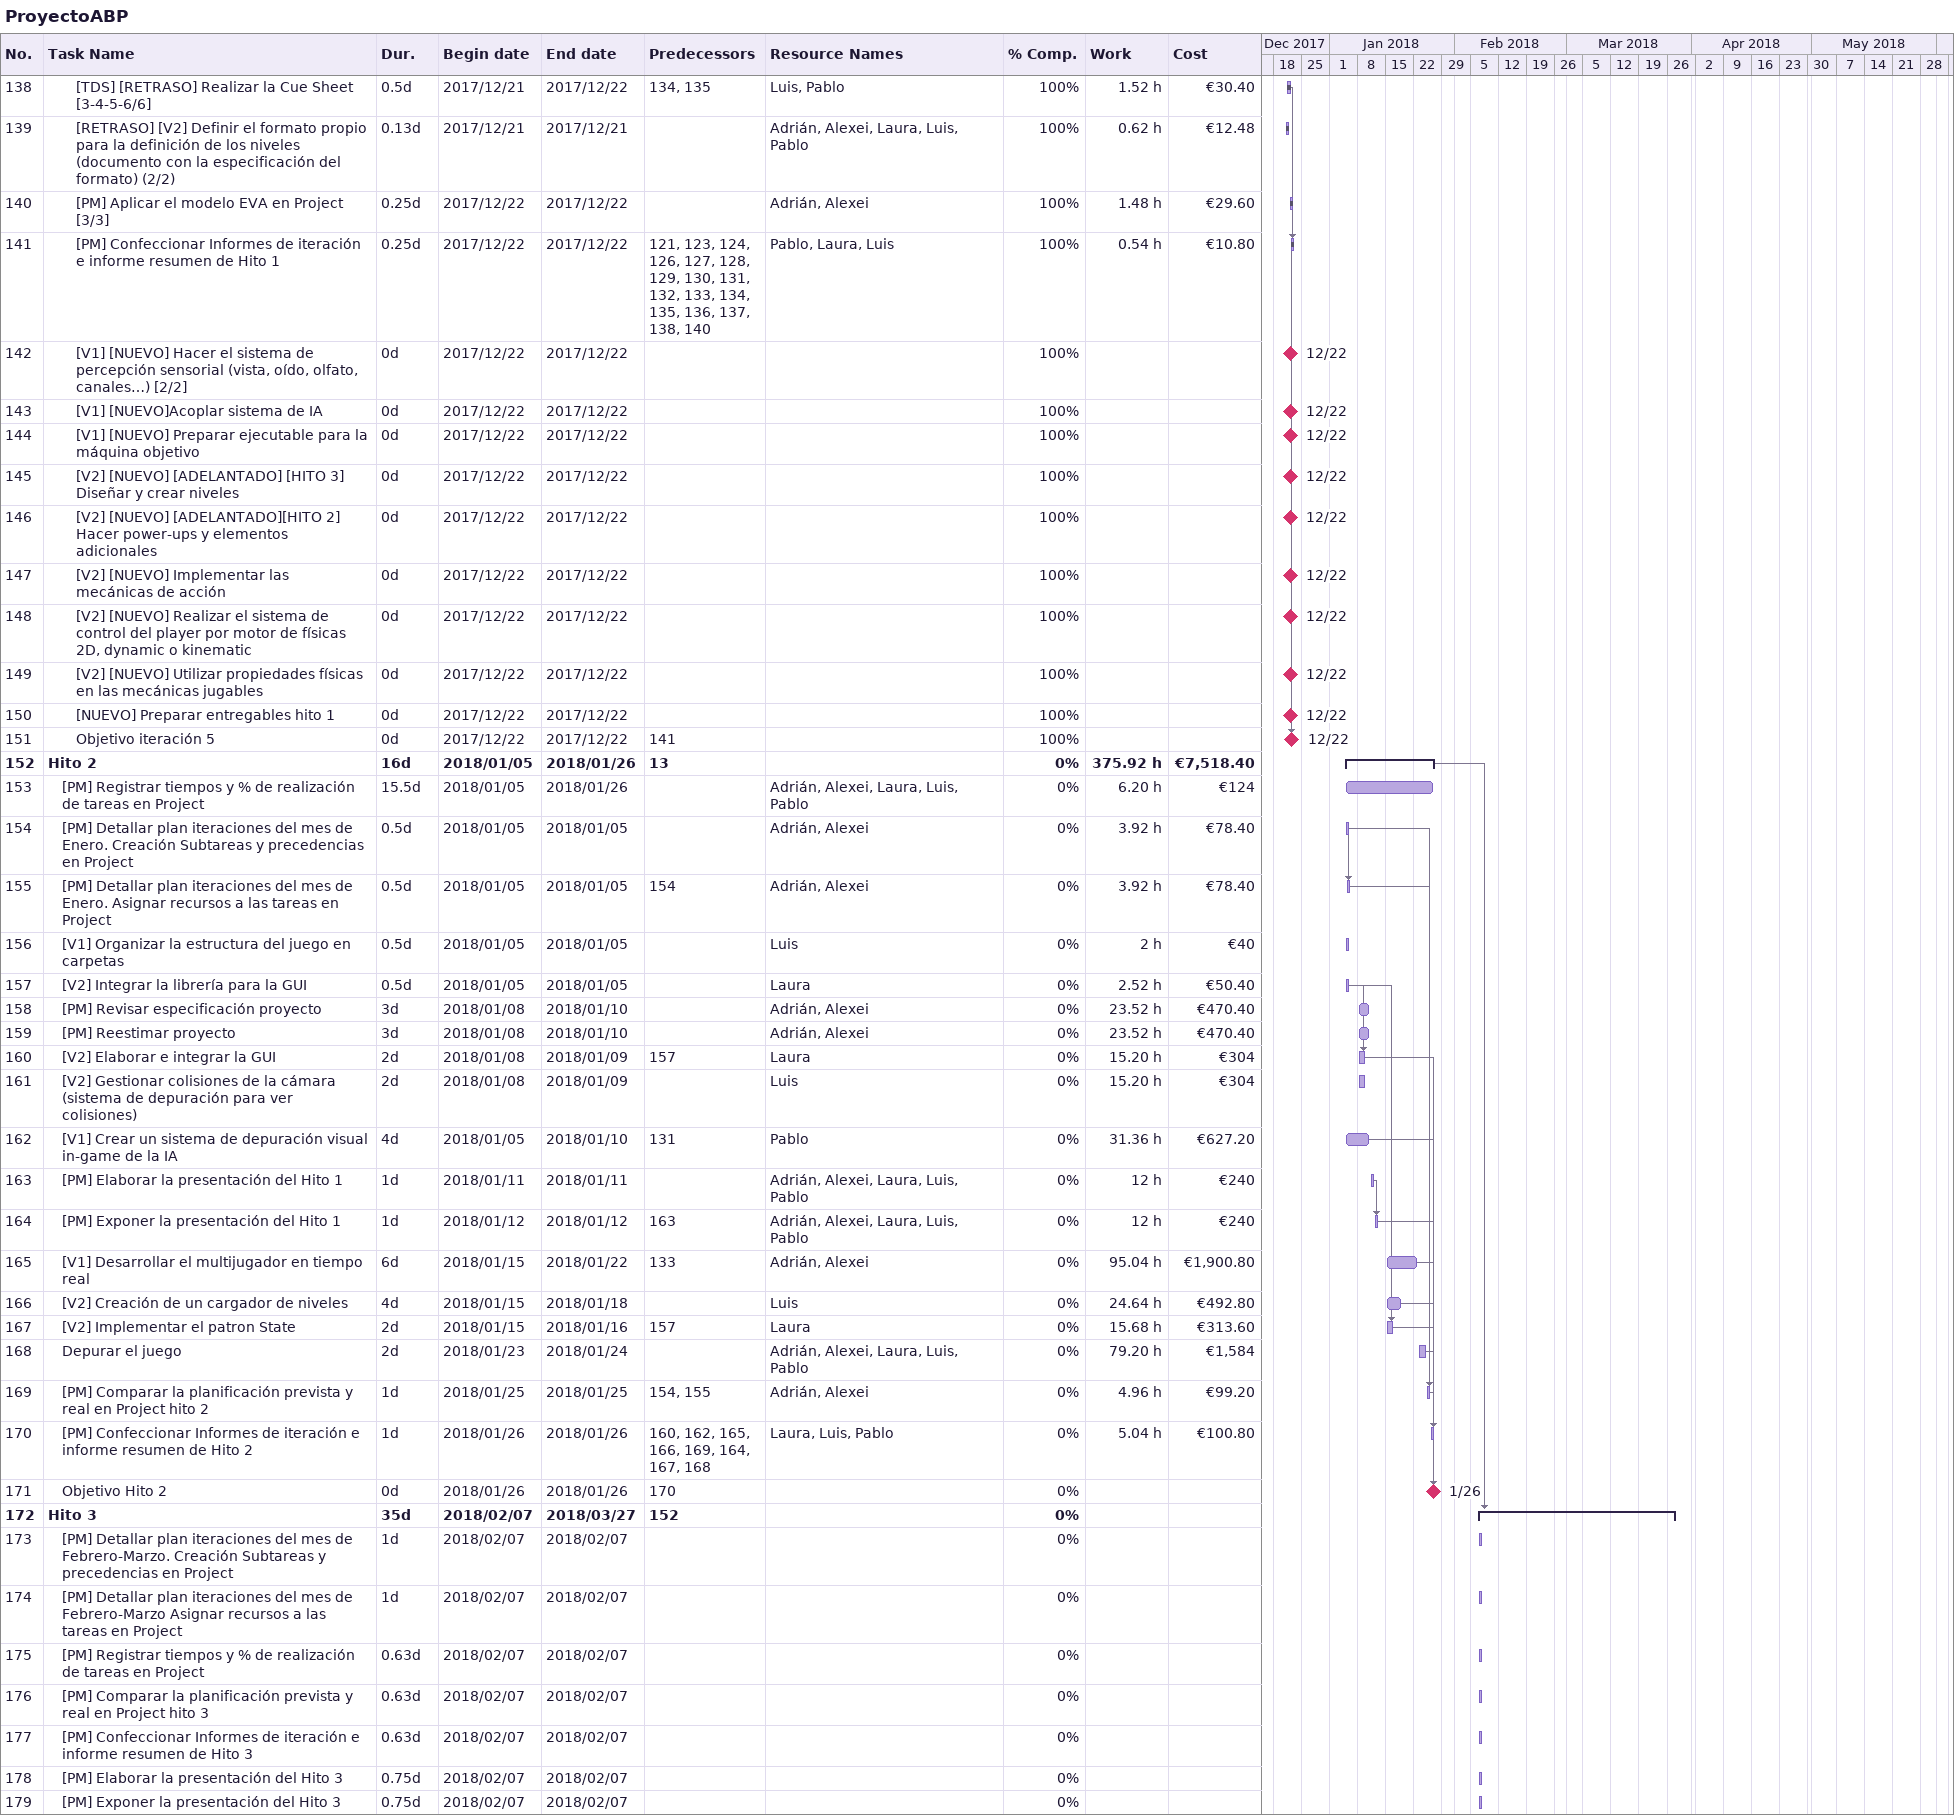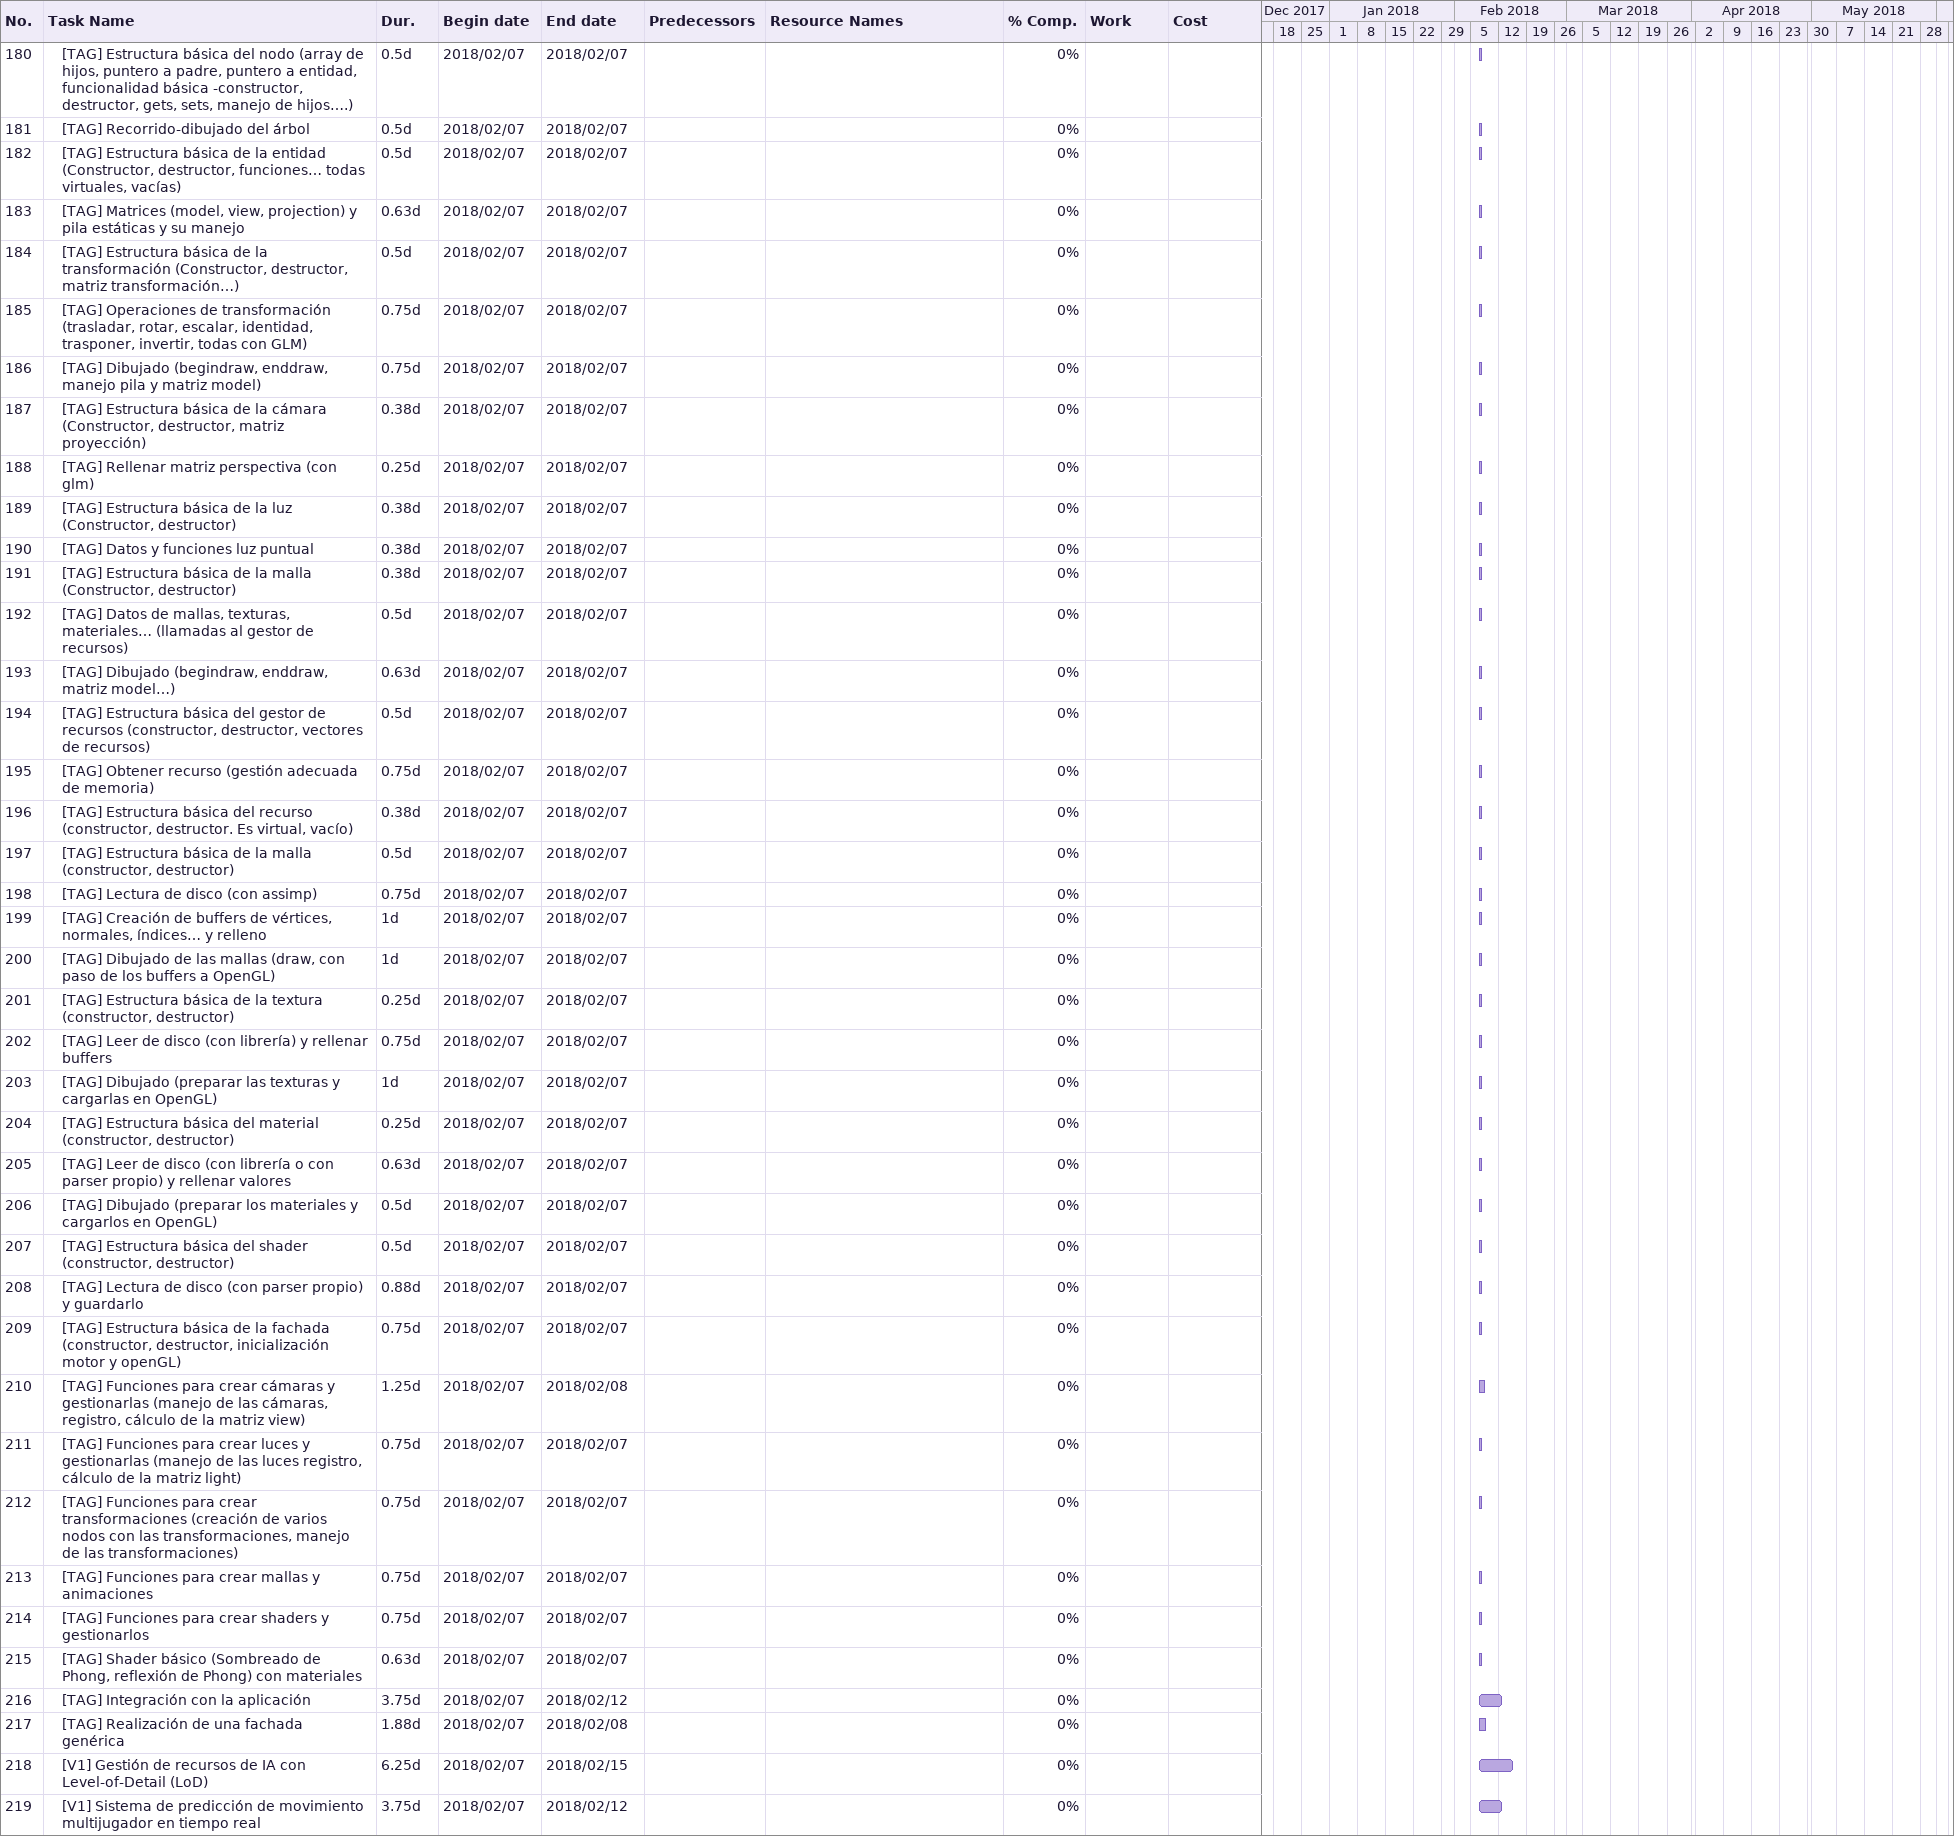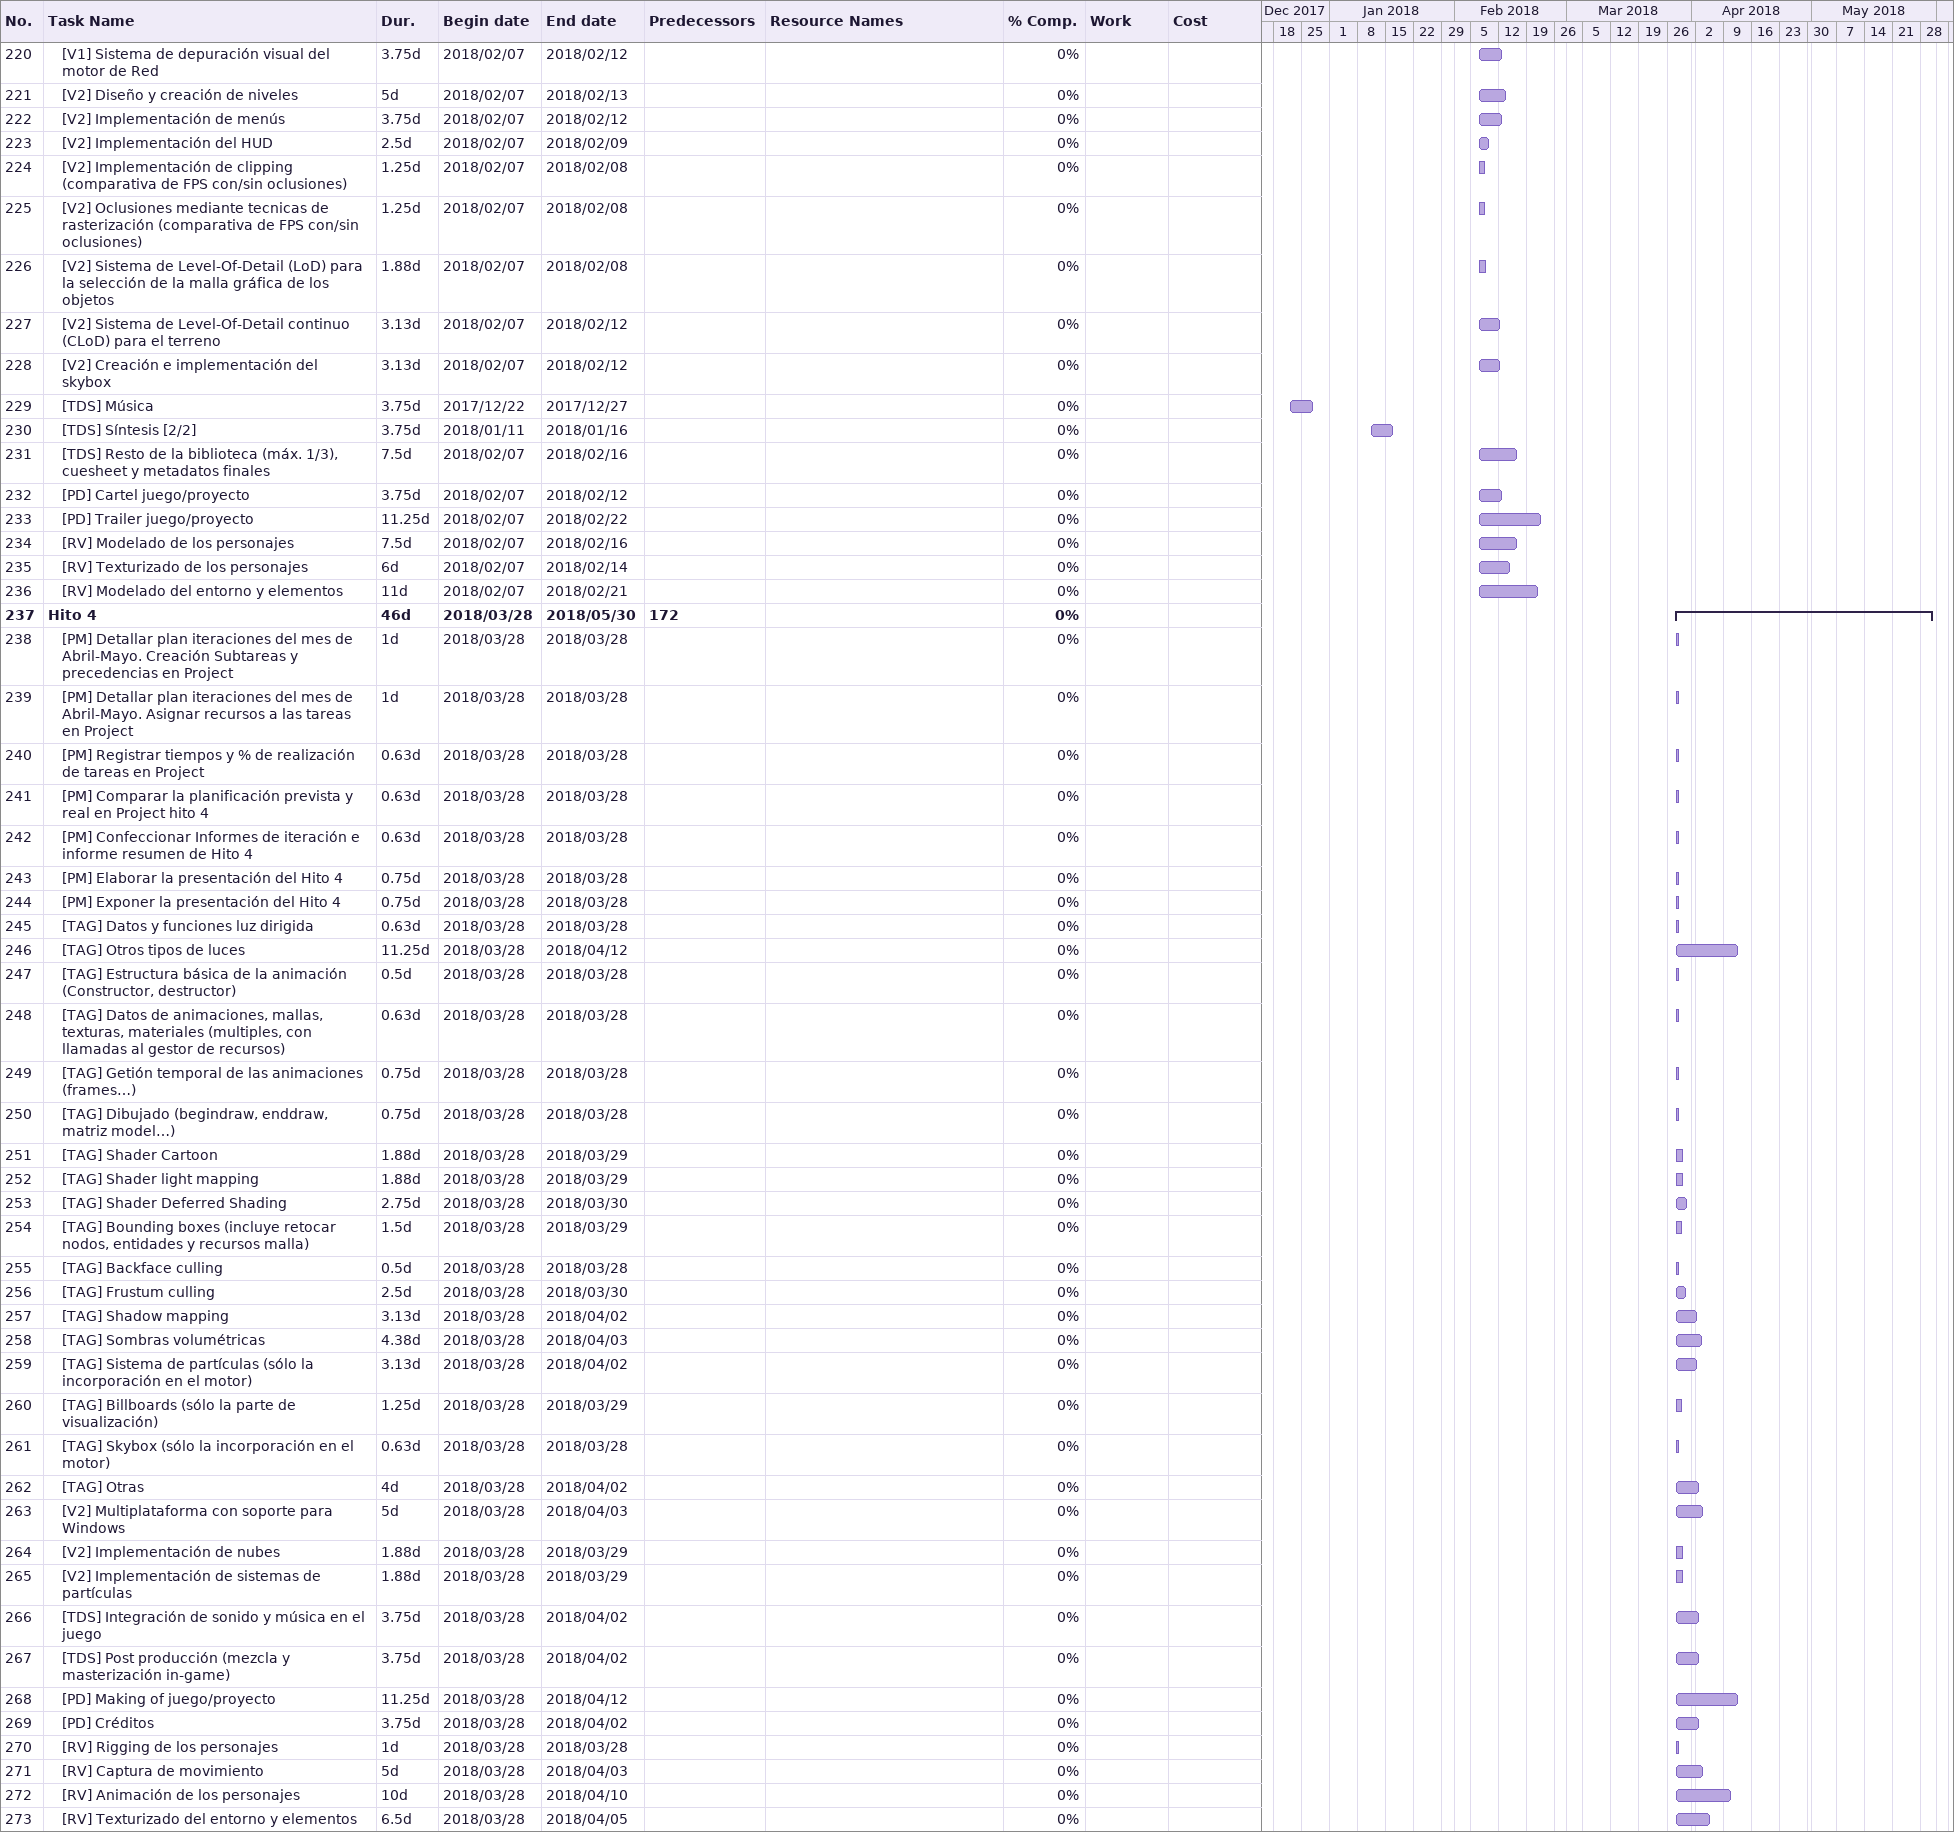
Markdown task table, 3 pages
ProyectoABP

| ID | Level | Task | Duration | Start | Finish | Predecessors | Resources | % complete | Work (h) | Cost (€) |
|---|---|---|---|---|---|---|---|---|---|---|
| 138 | 3 | [TDS] [RETRASO] Realizar la Cue Sheet [3-4-5-6/6] | 0.5d | 2017-12-21 | 2017-12-22 | 134, 135 | Luis, Pablo | 100 | 1.52 | 30.40 |
| 139 | 3 | [RETRASO] [V2] Definir el formato propio para la definición de los niveles (documento con la especificación del formato) (2/2) | 0.13d | 2017-12-21 | 2017-12-21 |  | Adrián, Alexei, Laura, Luis, Pablo | 100 | 0.62 | 12.48 |
| 140 | 3 | [PM] Aplicar el modelo EVA en Project [3/3] | 0.25d | 2017-12-22 | 2017-12-22 |  | Adrián, Alexei | 100 | 1.48 | 29.60 |
| 141 | 3 | [PM] Confeccionar Informes de iteración e informe resumen de Hito 1 | 0.25d | 2017-12-22 | 2017-12-22 | 121, 123, 124, 126, 127, 128, 129, 130, 131, 132, 133, 134, 135, 136, 137, 138, 140 | Pablo, Laura, Luis | 100 | 0.54 | 10.80 |
| 142 | 3 | [V1] [NUEVO] Hacer el sistema de percepción sensorial (vista, oído, olfato, canales…) [2/2] | 0d | 2017-12-22 | 2017-12-22 |  |  | 100 |  |  |
| 143 | 3 | [V1] [NUEVO]Acoplar sistema de IA | 0d | 2017-12-22 | 2017-12-22 |  |  | 100 |  |  |
| 144 | 3 | [V1] [NUEVO] Preparar ejecutable para la máquina objetivo | 0d | 2017-12-22 | 2017-12-22 |  |  | 100 |  |  |
| 145 | 3 | [V2] [NUEVO] [ADELANTADO] [HITO 3] Diseñar y crear niveles | 0d | 2017-12-22 | 2017-12-22 |  |  | 100 |  |  |
| 146 | 3 | [V2] [NUEVO] [ADELANTADO][HITO 2] Hacer power-ups y elementos adicionales | 0d | 2017-12-22 | 2017-12-22 |  |  | 100 |  |  |
| 147 | 3 | [V2] [NUEVO] Implementar las mecánicas de acción | 0d | 2017-12-22 | 2017-12-22 |  |  | 100 |  |  |
| 148 | 3 | [V2] [NUEVO] Realizar el sistema de control del player por motor de físicas 2D, dynamic o kinematic | 0d | 2017-12-22 | 2017-12-22 |  |  | 100 |  |  |
| 149 | 3 | [V2] [NUEVO] Utilizar propiedades físicas en las mecánicas jugables | 0d | 2017-12-22 | 2017-12-22 |  |  | 100 |  |  |
| 150 | 3 | [NUEVO] Preparar entregables hito 1 | 0d | 2017-12-22 | 2017-12-22 |  |  | 100 |  |  |
| 151 | 3 | Objetivo iteración 5 | 0d | 2017-12-22 | 2017-12-22 | 141 |  | 100 |  |  |
| 152 | 1 | **Hito 2** | 16d | 2018-01-05 | 2018-01-26 | 13 |  | 0 | 375.92 | 7518.40 |
| 153 | 2 | [PM] Registrar tiempos y % de realización de tareas en Project | 15.5d | 2018-01-05 | 2018-01-26 |  | Adrián, Alexei, Laura, Luis, Pablo | 0 | 6.20 | 124 |
| 154 | 2 | [PM] Detallar plan iteraciones del mes de Enero. Creación Subtareas y precedencias en Project | 0.5d | 2018-01-05 | 2018-01-05 |  | Adrián, Alexei | 0 | 3.92 | 78.40 |
| 155 | 2 | [PM] Detallar plan iteraciones del mes de Enero. Asignar recursos a las tareas en Project | 0.5d | 2018-01-05 | 2018-01-05 | 154 | Adrián, Alexei | 0 | 3.92 | 78.40 |
| 156 | 2 | [V1] Organizar la estructura del juego en carpetas | 0.5d | 2018-01-05 | 2018-01-05 |  | Luis | 0 | 2 | 40 |
| 157 | 2 | [V2] Integrar la librería para la GUI | 0.5d | 2018-01-05 | 2018-01-05 |  | Laura | 0 | 2.52 | 50.40 |
| 158 | 2 | [PM] Revisar especificación proyecto | 3d | 2018-01-08 | 2018-01-10 |  | Adrián, Alexei | 0 | 23.52 | 470.40 |
| 159 | 2 | [PM] Reestimar proyecto | 3d | 2018-01-08 | 2018-01-10 |  | Adrián, Alexei | 0 | 23.52 | 470.40 |
| 160 | 2 | [V2] Elaborar e integrar la GUI | 2d | 2018-01-08 | 2018-01-09 | 157 | Laura | 0 | 15.20 | 304 |
| 161 | 2 | [V2] Gestionar colisiones de la cámara (sistema de depuración para ver colisiones) | 2d | 2018-01-08 | 2018-01-09 |  | Luis | 0 | 15.20 | 304 |
| 162 | 2 | [V1] Crear un sistema de depuración visual in-game de la IA | 4d | 2018-01-05 | 2018-01-10 | 131 | Pablo | 0 | 31.36 | 627.20 |
| 163 | 2 | [PM] Elaborar la presentación del Hito 1 | 1d | 2018-01-11 | 2018-01-11 |  | Adrián, Alexei, Laura, Luis, Pablo | 0 | 12 | 240 |
| 164 | 2 | [PM] Exponer la presentación del Hito 1 | 1d | 2018-01-12 | 2018-01-12 | 163 | Adrián, Alexei, Laura, Luis, Pablo | 0 | 12 | 240 |
| 165 | 2 | [V1] Desarrollar el multijugador en tiempo real | 6d | 2018-01-15 | 2018-01-22 | 133 | Adrián, Alexei | 0 | 95.04 | 1900.80 |
| 166 | 2 | [V2] Creación de un cargador de niveles | 4d | 2018-01-15 | 2018-01-18 |  | Luis | 0 | 24.64 | 492.80 |
| 167 | 2 | [V2] Implementar el patron State | 2d | 2018-01-15 | 2018-01-16 | 157 | Laura | 0 | 15.68 | 313.60 |
| 168 | 2 | Depurar el juego | 2d | 2018-01-23 | 2018-01-24 |  | Adrián, Alexei, Laura, Luis, Pablo | 0 | 79.20 | 1584 |
| 169 | 2 | [PM] Comparar la planificación prevista y real en Project hito 2 | 1d | 2018-01-25 | 2018-01-25 | 154, 155 | Adrián, Alexei | 0 | 4.96 | 99.20 |
| 170 | 2 | [PM] Confeccionar Informes de iteración e informe resumen de Hito 2 | 1d | 2018-01-26 | 2018-01-26 | 160, 162, 165, 166, 169, 164, 167, 168 | Laura, Luis, Pablo | 0 | 5.04 | 100.80 |
| 171 | 2 | Objetivo Hito 2 | 0d | 2018-01-26 | 2018-01-26 | 170 |  | 0 |  |  |
| 172 | 1 | **Hito 3** | 35d | 2018-02-07 | 2018-03-27 | 152 |  | 0 |  |  |
| 173 | 2 | [PM] Detallar plan iteraciones del mes de Febrero-Marzo. Creación Subtareas y precedencias en Project | 1d | 2018-02-07 | 2018-02-07 |  |  | 0 |  |  |
| 174 | 2 | [PM] Detallar plan iteraciones del mes de Febrero-Marzo Asignar recursos a las tareas en Project | 1d | 2018-02-07 | 2018-02-07 |  |  | 0 |  |  |
| 175 | 2 | [PM] Registrar tiempos y % de realización de tareas en Project | 0.63d | 2018-02-07 | 2018-02-07 |  |  | 0 |  |  |
| 176 | 2 | [PM] Comparar la planificación prevista y real en Project hito 3 | 0.63d | 2018-02-07 | 2018-02-07 |  |  | 0 |  |  |
| 177 | 2 | [PM] Confeccionar Informes de iteración e informe resumen de Hito 3 | 0.63d | 2018-02-07 | 2018-02-07 |  |  | 0 |  |  |
| 178 | 2 | [PM] Elaborar la presentación del Hito 3 | 0.75d | 2018-02-07 | 2018-02-07 |  |  | 0 |  |  |
| 179 | 2 | [PM] Exponer la presentación del Hito 3 | 0.75d | 2018-02-07 | 2018-02-07 |  |  | 0 |  |  |
| 180 | 2 | [TAG] Estructura básica del nodo (array de hijos, puntero a padre, puntero a entidad, funcionalidad básica -constructor, destructor, gets, sets, manejo de hijos….) | 0.5d | 2018-02-07 | 2018-02-07 |  |  | 0 |  |  |
| 181 | 2 | [TAG] Recorrido-dibujado del árbol | 0.5d | 2018-02-07 | 2018-02-07 |  |  | 0 |  |  |
| 182 | 2 | [TAG] Estructura básica de la entidad (Constructor, destructor, funciones… todas virtuales, vacías) | 0.5d | 2018-02-07 | 2018-02-07 |  |  | 0 |  |  |
| 183 | 2 | [TAG] Matrices (model, view, projection) y pila estáticas y su manejo | 0.63d | 2018-02-07 | 2018-02-07 |  |  | 0 |  |  |
| 184 | 2 | [TAG] Estructura básica de la transformación (Constructor, destructor, matriz transformación…) | 0.5d | 2018-02-07 | 2018-02-07 |  |  | 0 |  |  |
| 185 | 2 | [TAG] Operaciones de transformación (trasladar, rotar, escalar, identidad, trasponer, invertir, todas con GLM) | 0.75d | 2018-02-07 | 2018-02-07 |  |  | 0 |  |  |
| 186 | 2 | [TAG] Dibujado (begindraw, enddraw, manejo pila y matriz model) | 0.75d | 2018-02-07 | 2018-02-07 |  |  | 0 |  |  |
| 187 | 2 | [TAG] Estructura básica de la cámara (Constructor, destructor, matriz proyección) | 0.38d | 2018-02-07 | 2018-02-07 |  |  | 0 |  |  |
| 188 | 2 | [TAG] Rellenar matriz perspectiva (con glm) | 0.25d | 2018-02-07 | 2018-02-07 |  |  | 0 |  |  |
| 189 | 2 | [TAG] Estructura básica de la luz (Constructor, destructor) | 0.38d | 2018-02-07 | 2018-02-07 |  |  | 0 |  |  |
| 190 | 2 | [TAG] Datos y funciones luz puntual | 0.38d | 2018-02-07 | 2018-02-07 |  |  | 0 |  |  |
| 191 | 2 | [TAG] Estructura básica de la malla (Constructor, destructor) | 0.38d | 2018-02-07 | 2018-02-07 |  |  | 0 |  |  |
| 192 | 2 | [TAG] Datos de mallas, texturas, materiales… (llamadas al gestor de recursos) | 0.5d | 2018-02-07 | 2018-02-07 |  |  | 0 |  |  |
| 193 | 2 | [TAG] Dibujado (begindraw, enddraw, matriz model…) | 0.63d | 2018-02-07 | 2018-02-07 |  |  | 0 |  |  |
| 194 | 2 | [TAG] Estructura básica del gestor de recursos (constructor, destructor, vectores de recursos) | 0.5d | 2018-02-07 | 2018-02-07 |  |  | 0 |  |  |
| 195 | 2 | [TAG] Obtener recurso (gestión adecuada de memoria) | 0.75d | 2018-02-07 | 2018-02-07 |  |  | 0 |  |  |
| 196 | 2 | [TAG] Estructura básica del recurso (constructor, destructor. Es virtual, vacío) | 0.38d | 2018-02-07 | 2018-02-07 |  |  | 0 |  |  |
| 197 | 2 | [TAG] Estructura básica de la malla (constructor, destructor) | 0.5d | 2018-02-07 | 2018-02-07 |  |  | 0 |  |  |
| 198 | 2 | [TAG] Lectura de disco (con assimp) | 0.75d | 2018-02-07 | 2018-02-07 |  |  | 0 |  |  |
| 199 | 2 | [TAG] Creación de buffers de vértices, normales, índices… y relleno | 1d | 2018-02-07 | 2018-02-07 |  |  | 0 |  |  |
| 200 | 2 | [TAG] Dibujado de las mallas (draw, con paso de los buffers a OpenGL) | 1d | 2018-02-07 | 2018-02-07 |  |  | 0 |  |  |
| 201 | 2 | [TAG] Estructura básica de la textura (constructor, destructor) | 0.25d | 2018-02-07 | 2018-02-07 |  |  | 0 |  |  |
| 202 | 2 | [TAG] Leer de disco (con librería) y rellenar buffers | 0.75d | 2018-02-07 | 2018-02-07 |  |  | 0 |  |  |
| 203 | 2 | [TAG] Dibujado (preparar las texturas y cargarlas en OpenGL) | 1d | 2018-02-07 | 2018-02-07 |  |  | 0 |  |  |
| 204 | 2 | [TAG] Estructura básica del material (constructor, destructor) | 0.25d | 2018-02-07 | 2018-02-07 |  |  | 0 |  |  |
| 205 | 2 | [TAG] Leer de disco (con librería o con parser propio) y rellenar valores | 0.63d | 2018-02-07 | 2018-02-07 |  |  | 0 |  |  |
| 206 | 2 | [TAG] Dibujado (preparar los materiales y cargarlos en OpenGL) | 0.5d | 2018-02-07 | 2018-02-07 |  |  | 0 |  |  |
| 207 | 2 | [TAG] Estructura básica del shader (constructor, destructor) | 0.5d | 2018-02-07 | 2018-02-07 |  |  | 0 |  |  |
| 208 | 2 | [TAG] Lectura de disco (con parser propio) y guardarlo | 0.88d | 2018-02-07 | 2018-02-07 |  |  | 0 |  |  |
| 209 | 2 | [TAG] Estructura básica de la fachada (constructor, destructor, inicialización motor y openGL) | 0.75d | 2018-02-07 | 2018-02-07 |  |  | 0 |  |  |
| 210 | 2 | [TAG] Funciones para crear cámaras y gestionarlas (manejo de las cámaras, registro, cálculo de la matriz view) | 1.25d | 2018-02-07 | 2018-02-08 |  |  | 0 |  |  |
| 211 | 2 | [TAG] Funciones para crear luces y gestionarlas (manejo de las luces registro, cálculo de la matriz light) | 0.75d | 2018-02-07 | 2018-02-07 |  |  | 0 |  |  |
| 212 | 2 | [TAG] Funciones para crear transformaciones (creación de varios nodos con las transformaciones, manejo de las transformaciones) | 0.75d | 2018-02-07 | 2018-02-07 |  |  | 0 |  |  |
| 213 | 2 | [TAG] Funciones para crear mallas y animaciones | 0.75d | 2018-02-07 | 2018-02-07 |  |  | 0 |  |  |
| 214 | 2 | [TAG] Funciones para crear shaders y gestionarlos | 0.75d | 2018-02-07 | 2018-02-07 |  |  | 0 |  |  |
| 215 | 2 | [TAG] Shader básico (Sombreado de Phong, reflexión de Phong) con materiales | 0.63d | 2018-02-07 | 2018-02-07 |  |  | 0 |  |  |
| 216 | 2 | [TAG] Integración con la aplicación | 3.75d | 2018-02-07 | 2018-02-12 |  |  | 0 |  |  |
| 217 | 2 | [TAG] Realización de una fachada genérica | 1.88d | 2018-02-07 | 2018-02-08 |  |  | 0 |  |  |
| 218 | 2 | [V1] Gestión de recursos de IA con Level-of-Detail (LoD) | 6.25d | 2018-02-07 | 2018-02-15 |  |  | 0 |  |  |
| 219 | 2 | [V1] Sistema de predicción de movimiento multijugador en tiempo real | 3.75d | 2018-02-07 | 2018-02-12 |  |  | 0 |  |  |
| 220 | 2 | [V1] Sistema de depuración visual del motor de Red | 3.75d | 2018-02-07 | 2018-02-12 |  |  | 0 |  |  |
| 221 | 2 | [V2] Diseño y creación de niveles | 5d | 2018-02-07 | 2018-02-13 |  |  | 0 |  |  |
| 222 | 2 | [V2] Implementación de menús | 3.75d | 2018-02-07 | 2018-02-12 |  |  | 0 |  |  |
| 223 | 2 | [V2] Implementación del HUD | 2.5d | 2018-02-07 | 2018-02-09 |  |  | 0 |  |  |
| 224 | 2 | [V2] Implementación de clipping (comparativa de FPS con/sin oclusiones) | 1.25d | 2018-02-07 | 2018-02-08 |  |  | 0 |  |  |
| 225 | 2 | [V2] Oclusiones mediante tecnicas de rasterización (comparativa de FPS con/sin oclusiones) | 1.25d | 2018-02-07 | 2018-02-08 |  |  | 0 |  |  |
| 226 | 2 | [V2] Sistema de Level-Of-Detail (LoD) para la selección de la malla gráfica de los objetos | 1.88d | 2018-02-07 | 2018-02-08 |  |  | 0 |  |  |
| 227 | 2 | [V2] Sistema de Level-Of-Detail continuo (CLoD) para el terreno | 3.13d | 2018-02-07 | 2018-02-12 |  |  | 0 |  |  |
| 228 | 2 | [V2] Creación e implementación del skybox | 3.13d | 2018-02-07 | 2018-02-12 |  |  | 0 |  |  |
| 229 | 2 | [TDS] Música | 3.75d | 2017-12-22 | 2017-12-27 |  |  | 0 |  |  |
| 230 | 2 | [TDS] Síntesis [2/2] | 3.75d | 2018-01-11 | 2018-01-16 |  |  | 0 |  |  |
| 231 | 2 | [TDS] Resto de la biblioteca (máx. 1/3), cuesheet y metadatos finales | 7.5d | 2018-02-07 | 2018-02-16 |  |  | 0 |  |  |
| 232 | 2 | [PD] Cartel juego/proyecto | 3.75d | 2018-02-07 | 2018-02-12 |  |  | 0 |  |  |
| 233 | 2 | [PD] Trailer juego/proyecto | 11.25d | 2018-02-07 | 2018-02-22 |  |  | 0 |  |  |
| 234 | 2 | [RV] Modelado de los personajes | 7.5d | 2018-02-07 | 2018-02-16 |  |  | 0 |  |  |
| 235 | 2 | [RV] Texturizado de los personajes | 6d | 2018-02-07 | 2018-02-14 |  |  | 0 |  |  |
| 236 | 2 | [RV] Modelado del entorno y elementos | 11d | 2018-02-07 | 2018-02-21 |  |  | 0 |  |  |
| 237 | 1 | **Hito 4** | 46d | 2018-03-28 | 2018-05-30 | 172 |  | 0 |  |  |
| 238 | 2 | [PM] Detallar plan iteraciones del mes de Abril-Mayo. Creación Subtareas y precedencias en Project | 1d | 2018-03-28 | 2018-03-28 |  |  | 0 |  |  |
| 239 | 2 | [PM] Detallar plan iteraciones del mes de Abril-Mayo. Asignar recursos a las tareas en Project | 1d | 2018-03-28 | 2018-03-28 |  |  | 0 |  |  |
| 240 | 2 | [PM] Registrar tiempos y % de realización de tareas en Project | 0.63d | 2018-03-28 | 2018-03-28 |  |  | 0 |  |  |
| 241 | 2 | [PM] Comparar la planificación prevista y real en Project hito 4 | 0.63d | 2018-03-28 | 2018-03-28 |  |  | 0 |  |  |
| 242 | 2 | [PM] Confeccionar Informes de iteración e informe resumen de Hito 4 | 0.63d | 2018-03-28 | 2018-03-28 |  |  | 0 |  |  |
| 243 | 2 | [PM] Elaborar la presentación del Hito 4 | 0.75d | 2018-03-28 | 2018-03-28 |  |  | 0 |  |  |
| 244 | 2 | [PM] Exponer la presentación del Hito 4 | 0.75d | 2018-03-28 | 2018-03-28 |  |  | 0 |  |  |
| 245 | 2 | [TAG] Datos y funciones luz dirigida | 0.63d | 2018-03-28 | 2018-03-28 |  |  | 0 |  |  |
| 246 | 2 | [TAG] Otros tipos de luces | 11.25d | 2018-03-28 | 2018-04-12 |  |  | 0 |  |  |
| 247 | 2 | [TAG] Estructura básica de la animación (Constructor, destructor) | 0.5d | 2018-03-28 | 2018-03-28 |  |  | 0 |  |  |
| 248 | 2 | [TAG] Datos de animaciones, mallas, texturas, materiales (multiples, con llamadas al gestor de recursos) | 0.63d | 2018-03-28 | 2018-03-28 |  |  | 0 |  |  |
| 249 | 2 | [TAG] Getión temporal de las animaciones (frames…) | 0.75d | 2018-03-28 | 2018-03-28 |  |  | 0 |  |  |
| 250 | 2 | [TAG] Dibujado (begindraw, enddraw, matriz model…) | 0.75d | 2018-03-28 | 2018-03-28 |  |  | 0 |  |  |
| 251 | 2 | [TAG] Shader Cartoon | 1.88d | 2018-03-28 | 2018-03-29 |  |  | 0 |  |  |
| 252 | 2 | [TAG] Shader light mapping | 1.88d | 2018-03-28 | 2018-03-29 |  |  | 0 |  |  |
| 253 | 2 | [TAG] Shader Deferred Shading | 2.75d | 2018-03-28 | 2018-03-30 |  |  | 0 |  |  |
| 254 | 2 | [TAG] Bounding boxes (incluye retocar nodos, entidades y recursos malla) | 1.5d | 2018-03-28 | 2018-03-29 |  |  | 0 |  |  |
| 255 | 2 | [TAG] Backface culling | 0.5d | 2018-03-28 | 2018-03-28 |  |  | 0 |  |  |
| 256 | 2 | [TAG] Frustum culling | 2.5d | 2018-03-28 | 2018-03-30 |  |  | 0 |  |  |
| 257 | 2 | [TAG] Shadow mapping | 3.13d | 2018-03-28 | 2018-04-02 |  |  | 0 |  |  |
| 258 | 2 | [TAG] Sombras volumétricas | 4.38d | 2018-03-28 | 2018-04-03 |  |  | 0 |  |  |
| 259 | 2 | [TAG] Sistema de partículas (sólo la incorporación en el motor) | 3.13d | 2018-03-28 | 2018-04-02 |  |  | 0 |  |  |
| 260 | 2 | [TAG] Billboards (sólo la parte de visualización) | 1.25d | 2018-03-28 | 2018-03-29 |  |  | 0 |  |  |
| 261 | 2 | [TAG] Skybox (sólo la incorporación en el motor) | 0.63d | 2018-03-28 | 2018-03-28 |  |  | 0 |  |  |
| 262 | 2 | [TAG] Otras | 4d | 2018-03-28 | 2018-04-02 |  |  | 0 |  |  |
| 263 | 2 | [V2] Multiplataforma con soporte para Windows | 5d | 2018-03-28 | 2018-04-03 |  |  | 0 |  |  |
| 264 | 2 | [V2] Implementación de nubes | 1.88d | 2018-03-28 | 2018-03-29 |  |  | 0 |  |  |
| 265 | 2 | [V2] Implementación de sistemas de partículas | 1.88d | 2018-03-28 | 2018-03-29 |  |  | 0 |  |  |
| 266 | 2 | [TDS] Integración de sonido y música en el juego | 3.75d | 2018-03-28 | 2018-04-02 |  |  | 0 |  |  |
| 267 | 2 | [TDS] Post producción (mezcla y masterización in-game) | 3.75d | 2018-03-28 | 2018-04-02 |  |  | 0 |  |  |
| 268 | 2 | [PD] Making of juego/proyecto | 11.25d | 2018-03-28 | 2018-04-12 |  |  | 0 |  |  |
| 269 | 2 | [PD] Créditos | 3.75d | 2018-03-28 | 2018-04-02 |  |  | 0 |  |  |
| 270 | 2 | [RV] Rigging de los personajes | 1d | 2018-03-28 | 2018-03-28 |  |  | 0 |  |  |
| 271 | 2 | [RV] Captura de movimiento | 5d | 2018-03-28 | 2018-04-03 |  |  | 0 |  |  |
| 272 | 2 | [RV] Animación de los personajes | 10d | 2018-03-28 | 2018-04-10 |  |  | 0 |  |  |
| 273 | 2 | [RV] Texturizado del entorno y elementos | 6.5d | 2018-03-28 | 2018-04-05 |  |  | 0 |  |  |
